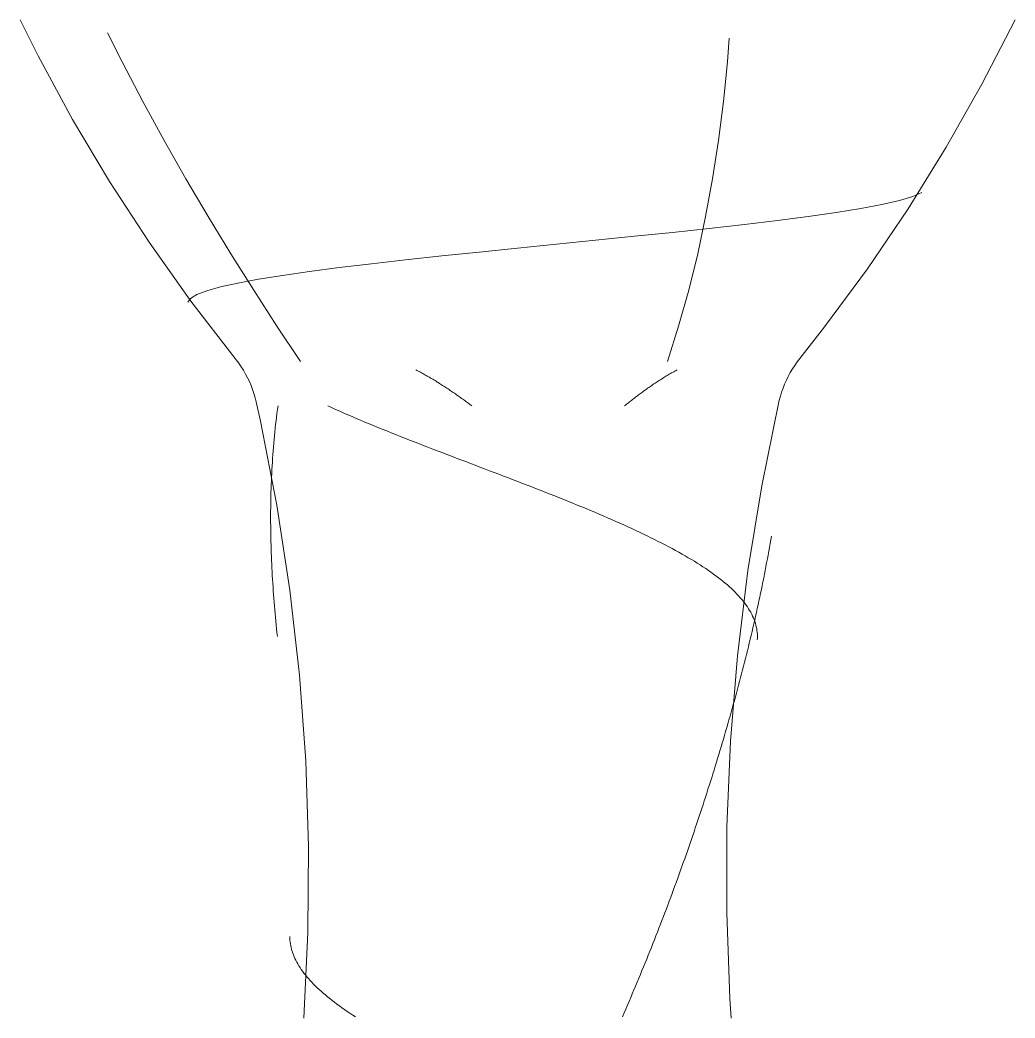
# Model space of a CAD drawing. Header units: inches. Extents: x -54880 to -186, y -132 to 853.
# Drawn here: x -870.22 to -851.6, y 101.31 to 120 of the extents above; entities that cross this region are included whole.
import ezdxf

# ---------------------------------------------------------------- set-up
doc = ezdxf.new("R2010")
doc.units = ezdxf.units.IN
doc.header["$MEASUREMENT"] = 0
doc.layers.add('Q-SPCQ', color=91, linetype='Continuous', lineweight=9)

# ---------------------------------------------------------------- blocks, each defined once
blk = doc.blocks.new('FP_303-Section 6')
at = {"layer": 'Q-SPCQ', "flags": 128}
for points in [[(-25626.174, 101.312), (-25626.098, 102.917), (-25626.086, 104.523), (-25626.138, 106.128), (-25626.255, 107.73), (-25626.435, 109.325), (-25626.68, 110.913), (-25626.987, 112.489), (-25627.066, 112.849)], [(-25617.281, 112.849), (-25617.603, 111.275), (-25617.862, 109.69), (-25618.057, 108.096), (-25618.188, 106.496), (-25618.255, 104.891), (-25618.258, 103.285), (-25618.197, 101.68), (-25618.174, 101.312)]]:
    blk.add_lwpolyline(points, dxfattribs=at)
blk = doc.blocks.new('FP_304-Section 6')
at = {"layer": 'Q-SPCQ'}
for p, q in [((-25626.667, 112.704), (-25626.676, 112.634)), ((-25626.657, 112.774), (-25626.667, 112.704)), ((-25625.727, 112.774), (-25625.653, 112.741)), ((-25625.653, 112.741), (-25625.578, 112.707)), ((-25625.578, 112.707), (-25625.502, 112.674)), ((-25626.685, 112.564), (-25626.693, 112.494)), ((-25626.676, 112.634), (-25626.685, 112.564)), ((-25625.502, 112.674), (-25625.426, 112.64)), ((-25625.426, 112.64), (-25625.349, 112.606)), ((-25625.349, 112.606), (-25625.271, 112.573)), ((-25625.271, 112.573), (-25625.192, 112.539)), ((-25625.192, 112.539), (-25625.112, 112.505)), ((-25625.112, 112.505), (-25625.032, 112.472)), ((-25626.709, 112.354), (-25626.716, 112.284)), ((-25626.701, 112.424), (-25626.709, 112.354)), ((-25626.693, 112.494), (-25626.701, 112.424)), ((-25625.032, 112.472), (-25624.951, 112.438)), ((-25624.951, 112.438), (-25624.87, 112.405)), ((-25624.87, 112.405), (-25624.787, 112.371)), ((-25624.787, 112.371), (-25624.705, 112.337)), ((-25624.705, 112.337), (-25624.621, 112.304)), ((-25626.73, 112.143), (-25626.736, 112.073)), ((-25626.723, 112.213), (-25626.73, 112.143)), ((-25626.716, 112.284), (-25626.723, 112.213)), ((-25624.621, 112.304), (-25624.537, 112.27)), ((-25624.537, 112.27), (-25624.453, 112.236)), ((-25624.453, 112.236), (-25624.368, 112.202)), ((-25624.368, 112.202), (-25624.283, 112.169)), ((-25624.283, 112.169), (-25624.197, 112.135)), ((-25624.197, 112.135), (-25624.111, 112.101)), ((-25626.742, 112.003), (-25626.748, 111.932)), ((-25626.736, 112.073), (-25626.742, 112.003)), ((-25624.111, 112.101), (-25624.024, 112.068)), ((-25624.024, 112.068), (-25623.937, 112.034)), ((-25623.937, 112.034), (-25623.85, 112)), ((-25623.85, 112), (-25623.762, 111.966)), ((-25623.762, 111.966), (-25623.675, 111.933)), ((-25626.758, 111.791), (-25626.763, 111.721)), ((-25626.753, 111.862), (-25626.758, 111.791)), ((-25626.748, 111.932), (-25626.753, 111.862)), ((-25623.675, 111.933), (-25623.587, 111.899)), ((-25623.587, 111.899), (-25623.498, 111.865)), ((-25623.498, 111.865), (-25623.41, 111.831)), ((-25623.41, 111.831), (-25623.322, 111.798)), ((-25623.322, 111.798), (-25623.233, 111.764)), ((-25623.233, 111.764), (-25623.144, 111.73)), ((-25626.771, 111.58), (-25626.775, 111.51)), ((-25626.767, 111.651), (-25626.771, 111.58)), ((-25626.763, 111.721), (-25626.767, 111.651)), ((-25623.144, 111.73), (-25623.055, 111.696)), ((-25623.055, 111.696), (-25622.966, 111.662)), ((-25622.966, 111.662), (-25622.877, 111.629)), ((-25622.877, 111.629), (-25622.789, 111.595)), ((-25622.789, 111.595), (-25622.7, 111.561)), ((-25626.778, 111.439), (-25626.781, 111.369)), ((-25626.775, 111.51), (-25626.778, 111.439)), ((-25622.7, 111.561), (-25622.611, 111.527)), ((-25622.611, 111.527), (-25622.522, 111.493)), ((-25622.522, 111.493), (-25622.434, 111.46)), ((-25622.434, 111.46), (-25622.345, 111.426)), ((-25622.345, 111.426), (-25622.257, 111.392)), ((-25622.257, 111.392), (-25622.169, 111.358)), ((-25626.786, 111.227), (-25626.789, 111.157)), ((-25626.784, 111.298), (-25626.786, 111.227)), ((-25626.781, 111.369), (-25626.784, 111.298)), ((-25622.169, 111.358), (-25622.081, 111.324)), ((-25622.081, 111.324), (-25621.994, 111.29)), ((-25621.994, 111.29), (-25621.906, 111.257)), ((-25621.906, 111.257), (-25621.819, 111.223)), ((-25621.819, 111.223), (-25621.733, 111.189)), ((-25626.792, 111.016), (-25626.793, 110.945)), ((-25626.79, 111.086), (-25626.792, 111.016)), ((-25626.789, 111.157), (-25626.79, 111.086)), ((-25621.733, 111.189), (-25621.646, 111.155)), ((-25621.646, 111.155), (-25621.56, 111.121)), ((-25621.56, 111.121), (-25621.475, 111.087)), ((-25621.475, 111.087), (-25621.39, 111.053)), ((-25621.39, 111.053), (-25621.305, 111.019)), ((-25621.305, 111.019), (-25621.221, 110.985)), ((-25626.794, 110.874), (-25626.795, 110.804)), ((-25626.793, 110.945), (-25626.794, 110.874)), ((-25621.221, 110.985), (-25621.138, 110.952)), ((-25621.138, 110.952), (-25621.055, 110.918)), ((-25621.055, 110.918), (-25620.972, 110.884)), ((-25620.972, 110.884), (-25620.89, 110.85)), ((-25620.89, 110.85), (-25620.809, 110.816)), ((-25626.795, 110.804), (-25626.795, 110.733)), ((-25626.795, 110.733), (-25626.795, 110.662)), ((-25626.795, 110.662), (-25626.795, 110.591)), ((-25620.809, 110.816), (-25620.728, 110.782)), ((-25620.728, 110.782), (-25620.648, 110.748)), ((-25620.648, 110.748), (-25620.569, 110.714)), ((-25620.569, 110.714), (-25620.49, 110.68)), ((-25620.49, 110.68), (-25620.412, 110.646)), ((-25620.412, 110.646), (-25620.335, 110.612)), ((-25626.795, 110.591), (-25626.794, 110.52)), ((-25626.794, 110.52), (-25626.794, 110.45)), ((-25626.794, 110.45), (-25626.793, 110.379)), ((-25620.335, 110.612), (-25620.258, 110.578)), ((-25620.258, 110.578), (-25620.183, 110.544)), ((-25620.183, 110.544), (-25620.108, 110.51)), ((-25620.108, 110.51), (-25620.034, 110.476)), ((-25620.034, 110.476), (-25619.96, 110.442)), ((-25626.793, 110.379), (-25626.791, 110.308)), ((-25626.791, 110.308), (-25626.79, 110.237)), ((-25619.96, 110.442), (-25619.888, 110.408)), ((-25619.888, 110.408), (-25619.817, 110.374)), ((-25619.817, 110.374), (-25619.746, 110.34)), ((-25619.746, 110.34), (-25619.677, 110.306)), ((-25619.677, 110.306), (-25619.608, 110.272)), ((-25619.608, 110.272), (-25619.54, 110.238)), ((-25617.434, 110.266), (-25617.446, 110.195)), ((-25617.422, 110.337), (-25617.434, 110.266)), ((-25626.79, 110.237), (-25626.788, 110.166)), ((-25626.788, 110.166), (-25626.786, 110.095)), ((-25626.786, 110.095), (-25626.783, 110.024)), ((-25619.54, 110.238), (-25619.473, 110.204)), ((-25619.473, 110.204), (-25619.408, 110.17)), ((-25619.408, 110.17), (-25619.343, 110.136)), ((-25619.343, 110.136), (-25619.279, 110.102)), ((-25619.279, 110.102), (-25619.217, 110.068)), ((-25617.459, 110.123), (-25617.471, 110.052)), ((-25617.446, 110.195), (-25617.459, 110.123)), ((-25626.783, 110.024), (-25626.781, 109.953)), ((-25626.781, 109.953), (-25626.778, 109.882)), ((-25619.217, 110.068), (-25619.155, 110.034)), ((-25619.155, 110.034), (-25619.095, 110)), ((-25619.095, 110), (-25619.035, 109.966)), ((-25619.035, 109.966), (-25618.977, 109.932)), ((-25618.977, 109.932), (-25618.92, 109.898)), ((-25618.92, 109.898), (-25618.864, 109.864)), ((-25617.497, 109.909), (-25617.511, 109.837)), ((-25617.484, 109.98), (-25617.497, 109.909)), ((-25617.471, 110.052), (-25617.484, 109.98)), ((-25626.778, 109.882), (-25626.775, 109.811)), ((-25626.775, 109.811), (-25626.771, 109.74)), ((-25626.771, 109.74), (-25626.768, 109.669)), ((-25618.864, 109.864), (-25618.809, 109.83)), ((-25618.809, 109.83), (-25618.755, 109.796)), ((-25618.755, 109.796), (-25618.703, 109.762)), ((-25618.703, 109.762), (-25618.652, 109.728)), ((-25618.652, 109.728), (-25618.602, 109.694)), ((-25617.524, 109.766), (-25617.538, 109.694)), ((-25617.511, 109.837), (-25617.524, 109.766)), ((-25626.768, 109.669), (-25626.764, 109.598)), ((-25626.764, 109.598), (-25626.76, 109.527)), ((-25626.76, 109.527), (-25626.755, 109.456)), ((-25618.602, 109.694), (-25618.553, 109.659)), ((-25618.553, 109.659), (-25618.505, 109.625)), ((-25618.505, 109.625), (-25618.459, 109.591)), ((-25618.459, 109.591), (-25618.414, 109.557)), ((-25618.414, 109.557), (-25618.37, 109.523)), ((-25618.37, 109.523), (-25618.327, 109.489)), ((-25617.566, 109.551), (-25617.58, 109.48)), ((-25617.552, 109.623), (-25617.566, 109.551)), ((-25617.538, 109.694), (-25617.552, 109.623)), ((-25626.755, 109.456), (-25626.75, 109.385)), ((-25626.75, 109.385), (-25626.746, 109.314)), ((-25618.327, 109.489), (-25618.286, 109.455)), ((-25618.286, 109.455), (-25618.246, 109.421)), ((-25618.246, 109.421), (-25618.208, 109.387)), ((-25618.208, 109.387), (-25618.17, 109.353)), ((-25618.17, 109.353), (-25618.134, 109.318)), ((-25617.609, 109.337), (-25617.624, 109.265)), ((-25617.595, 109.408), (-25617.609, 109.337)), ((-25617.58, 109.48), (-25617.595, 109.408)), ((-25626.746, 109.314), (-25626.74, 109.243)), ((-25626.74, 109.243), (-25626.735, 109.171)), ((-25626.735, 109.171), (-25626.73, 109.1)), ((-25618.134, 109.318), (-25618.1, 109.284)), ((-25618.1, 109.284), (-25618.067, 109.25)), ((-25618.067, 109.25), (-25618.035, 109.216)), ((-25618.035, 109.216), (-25618.004, 109.182)), ((-25618.004, 109.182), (-25617.975, 109.148)), ((-25617.975, 109.148), (-25617.947, 109.114)), ((-25617.639, 109.193), (-25617.655, 109.122)), ((-25617.624, 109.265), (-25617.639, 109.193)), ((-25626.73, 109.1), (-25626.724, 109.029)), ((-25626.724, 109.029), (-25626.718, 108.958)), ((-25626.718, 108.958), (-25626.711, 108.887)), ((-25617.947, 109.114), (-25617.921, 109.079)), ((-25617.921, 109.079), (-25617.896, 109.045)), ((-25617.896, 109.045), (-25617.872, 109.011)), ((-25617.872, 109.011), (-25617.85, 108.977)), ((-25617.85, 108.977), (-25617.829, 108.943)), ((-25617.686, 108.978), (-25617.702, 108.907)), ((-25617.67, 109.05), (-25617.686, 108.978)), ((-25617.655, 109.122), (-25617.67, 109.05)), ((-25626.711, 108.887), (-25626.705, 108.815)), ((-25626.705, 108.815), (-25626.698, 108.744)), ((-25617.829, 108.943), (-25617.809, 108.909)), ((-25617.809, 108.909), (-25617.791, 108.874)), ((-25617.791, 108.874), (-25617.774, 108.84)), ((-25617.774, 108.84), (-25617.759, 108.806)), ((-25617.759, 108.806), (-25617.745, 108.772)), ((-25617.734, 108.763), (-25617.751, 108.692)), ((-25617.745, 108.772), (-25617.733, 108.738)), ((-25617.718, 108.835), (-25617.734, 108.763)), ((-25617.702, 108.907), (-25617.718, 108.835)), ((-25626.698, 108.744), (-25626.691, 108.673)), ((-25626.691, 108.673), (-25626.684, 108.601)), ((-25626.684, 108.601), (-25626.677, 108.53)), ((-25617.767, 108.62), (-25617.784, 108.548)), ((-25617.751, 108.692), (-25617.767, 108.62)), ((-25617.733, 108.738), (-25617.722, 108.703)), ((-25617.722, 108.703), (-25617.712, 108.669)), ((-25617.712, 108.669), (-25617.704, 108.635)), ((-25617.704, 108.635), (-25617.697, 108.601)), ((-25617.697, 108.601), (-25617.692, 108.567)), ((-25626.677, 108.53), (-25626.669, 108.459)), ((-25617.818, 108.404), (-25617.835, 108.333)), ((-25617.801, 108.476), (-25617.818, 108.404)), ((-25617.784, 108.548), (-25617.801, 108.476)), ((-25617.692, 108.567), (-25617.688, 108.532)), ((-25617.688, 108.532), (-25617.685, 108.498)), ((-25617.684, 108.43), (-25617.686, 108.396)), ((-25617.685, 108.498), (-25617.684, 108.464)), ((-25617.684, 108.464), (-25617.684, 108.43)), ((-25617.853, 108.261), (-25617.871, 108.189)), ((-25617.835, 108.333), (-25617.853, 108.261)), ((-25617.906, 108.045), (-25617.925, 107.973)), ((-25617.888, 108.117), (-25617.906, 108.045)), ((-25617.871, 108.189), (-25617.888, 108.117)), ((-25617.961, 107.83), (-25617.98, 107.758)), ((-25617.943, 107.901), (-25617.961, 107.83)), ((-25617.925, 107.973), (-25617.943, 107.901)), ((-25617.999, 107.686), (-25618.018, 107.614)), ((-25617.98, 107.758), (-25617.999, 107.686)), ((-25618.056, 107.47), (-25618.076, 107.398)), ((-25618.037, 107.542), (-25618.056, 107.47)), ((-25618.018, 107.614), (-25618.037, 107.542)), ((-25618.095, 107.326), (-25618.115, 107.254)), ((-25618.076, 107.398), (-25618.095, 107.326)), ((-25618.155, 107.11), (-25618.175, 107.038)), ((-25618.135, 107.182), (-25618.155, 107.11)), ((-25618.115, 107.254), (-25618.135, 107.182)), ((-25618.216, 106.894), (-25618.236, 106.822)), ((-25618.195, 106.966), (-25618.216, 106.894)), ((-25618.175, 107.038), (-25618.195, 106.966)), ((-25618.257, 106.75), (-25618.278, 106.678)), ((-25618.236, 106.822), (-25618.257, 106.75)), ((-25618.32, 106.533), (-25618.342, 106.461)), ((-25618.299, 106.605), (-25618.32, 106.533)), ((-25618.278, 106.678), (-25618.299, 106.605)), ((-25618.363, 106.389), (-25618.385, 106.317)), ((-25618.342, 106.461), (-25618.363, 106.389)), ((-25618.428, 106.173), (-25618.45, 106.101)), ((-25618.407, 106.245), (-25618.428, 106.173)), ((-25618.385, 106.317), (-25618.407, 106.245)), ((-25618.473, 106.028), (-25618.495, 105.956)), ((-25618.45, 106.101), (-25618.473, 106.028)), ((-25618.54, 105.812), (-25618.563, 105.74)), ((-25618.517, 105.884), (-25618.54, 105.812)), ((-25618.495, 105.956), (-25618.517, 105.884)), ((-25618.609, 105.595), (-25618.632, 105.523)), ((-25618.586, 105.668), (-25618.609, 105.595)), ((-25618.563, 105.74), (-25618.586, 105.668)), ((-25618.655, 105.451), (-25618.678, 105.379)), ((-25618.632, 105.523), (-25618.655, 105.451)), ((-25618.725, 105.234), (-25618.749, 105.162)), ((-25618.702, 105.307), (-25618.725, 105.234)), ((-25618.678, 105.379), (-25618.702, 105.307)), ((-25618.773, 105.09), (-25618.797, 105.018)), ((-25618.749, 105.162), (-25618.773, 105.09)), ((-25618.846, 104.873), (-25618.87, 104.801)), ((-25618.821, 104.945), (-25618.846, 104.873)), ((-25618.797, 105.018), (-25618.821, 104.945)), ((-25618.92, 104.657), (-25618.945, 104.584)), ((-25618.895, 104.729), (-25618.92, 104.657)), ((-25618.87, 104.801), (-25618.895, 104.729)), ((-25618.97, 104.512), (-25618.995, 104.44)), ((-25618.945, 104.584), (-25618.97, 104.512)), ((-25619.045, 104.295), (-25619.071, 104.223)), ((-25619.02, 104.368), (-25619.045, 104.295)), ((-25618.995, 104.44), (-25619.02, 104.368)), ((-25619.097, 104.151), (-25619.122, 104.079)), ((-25619.071, 104.223), (-25619.097, 104.151)), ((-25619.175, 103.934), (-25619.201, 103.862)), ((-25619.148, 104.006), (-25619.175, 103.934)), ((-25619.122, 104.079), (-25619.148, 104.006)), ((-25619.254, 103.717), (-25619.28, 103.645)), ((-25619.227, 103.79), (-25619.254, 103.717)), ((-25619.201, 103.862), (-25619.227, 103.79)), ((-25619.307, 103.573), (-25619.334, 103.501)), ((-25619.28, 103.645), (-25619.307, 103.573)), ((-25619.388, 103.356), (-25619.416, 103.284)), ((-25619.361, 103.428), (-25619.388, 103.356)), ((-25619.334, 103.501), (-25619.361, 103.428)), ((-25619.443, 103.212), (-25619.471, 103.139)), ((-25619.416, 103.284), (-25619.443, 103.212)), ((-25619.527, 102.995), (-25619.555, 102.923)), ((-25619.499, 103.067), (-25619.527, 102.995)), ((-25619.471, 103.139), (-25619.499, 103.067)), ((-25626.438, 102.837), (-25626.437, 102.803)), ((-25626.437, 102.803), (-25626.434, 102.769)), ((-25619.583, 102.851), (-25619.611, 102.778)), ((-25619.555, 102.923), (-25619.583, 102.851)), ((-25626.434, 102.769), (-25626.431, 102.735)), ((-25626.431, 102.735), (-25626.426, 102.7)), ((-25626.426, 102.7), (-25626.42, 102.666)), ((-25626.42, 102.666), (-25626.412, 102.632)), ((-25626.412, 102.632), (-25626.403, 102.598)), ((-25626.403, 102.598), (-25626.393, 102.564)), ((-25619.669, 102.634), (-25619.697, 102.562)), ((-25619.64, 102.706), (-25619.669, 102.634)), ((-25619.611, 102.778), (-25619.64, 102.706)), ((-25626.393, 102.564), (-25626.382, 102.53)), ((-25626.382, 102.53), (-25626.369, 102.495)), ((-25626.369, 102.495), (-25626.355, 102.461)), ((-25626.355, 102.461), (-25626.34, 102.427)), ((-25626.34, 102.427), (-25626.323, 102.393)), ((-25619.756, 102.417), (-25619.785, 102.345)), ((-25619.726, 102.49), (-25619.756, 102.417)), ((-25619.697, 102.562), (-25619.726, 102.49)), ((-25626.323, 102.393), (-25626.305, 102.359)), ((-25626.305, 102.359), (-25626.286, 102.325)), ((-25626.286, 102.325), (-25626.266, 102.291)), ((-25626.266, 102.291), (-25626.244, 102.256)), ((-25626.244, 102.256), (-25626.221, 102.222)), ((-25626.221, 102.222), (-25626.197, 102.188)), ((-25619.814, 102.273), (-25619.844, 102.201)), ((-25619.785, 102.345), (-25619.814, 102.273)), ((-25626.197, 102.188), (-25626.171, 102.154)), ((-25626.171, 102.154), (-25626.145, 102.12)), ((-25626.145, 102.12), (-25626.117, 102.086)), ((-25626.117, 102.086), (-25626.087, 102.052)), ((-25626.087, 102.052), (-25626.057, 102.018)), ((-25619.904, 102.056), (-25619.934, 101.984)), ((-25619.874, 102.129), (-25619.904, 102.056)), ((-25619.844, 102.201), (-25619.874, 102.129)), ((-25626.057, 102.018), (-25626.025, 101.983)), ((-25626.025, 101.983), (-25625.993, 101.949)), ((-25625.993, 101.949), (-25625.959, 101.915)), ((-25625.959, 101.915), (-25625.923, 101.881)), ((-25625.923, 101.881), (-25625.887, 101.847)), ((-25625.887, 101.847), (-25625.849, 101.813)), ((-25619.964, 101.912), (-25619.994, 101.84)), ((-25619.934, 101.984), (-25619.964, 101.912)), ((-25625.849, 101.813), (-25625.811, 101.779)), ((-25625.811, 101.779), (-25625.771, 101.745)), ((-25625.771, 101.745), (-25625.73, 101.71)), ((-25625.73, 101.71), (-25625.687, 101.676)), ((-25625.687, 101.676), (-25625.644, 101.642)), ((-25620.056, 101.696), (-25620.086, 101.624)), ((-25620.025, 101.768), (-25620.056, 101.696)), ((-25619.994, 101.84), (-25620.025, 101.768)), ((-25625.644, 101.642), (-25625.6, 101.608)), ((-25625.6, 101.608), (-25625.554, 101.574)), ((-25625.554, 101.574), (-25625.508, 101.54)), ((-25625.508, 101.54), (-25625.46, 101.506)), ((-25625.46, 101.506), (-25625.411, 101.472)), ((-25620.149, 101.479), (-25620.18, 101.407)), ((-25620.117, 101.552), (-25620.149, 101.479)), ((-25620.086, 101.624), (-25620.117, 101.552)), ((-25625.411, 101.472), (-25625.362, 101.438)), ((-25625.362, 101.438), (-25625.311, 101.403)), ((-25625.311, 101.403), (-25625.259, 101.369)), ((-25625.259, 101.369), (-25625.206, 101.335)), ((-25620.18, 101.407), (-25620.211, 101.335))]:
    blk.add_line(p, q, dxfattribs=at)
blk = doc.blocks.new('FP_305-Section 6')
at = {"layer": 'Q-SPCQ', "flags": 128}
for points in [[(-25627.459, 113.662), (-25628.286, 114.735), (-25629.07, 115.84), (-25629.81, 116.975), (-25630.503, 118.139), (-25631.149, 119.33), (-25631.486, 120)], [(-25612.861, 120), (-25613.481, 118.795), (-25614.148, 117.616), (-25614.862, 116.465), (-25615.622, 115.343), (-25616.425, 114.252), (-25616.889, 113.662)]]:
    blk.add_lwpolyline(points, dxfattribs=at)
blk = doc.blocks.new('FP_306-Section 6')
at = {"layer": 'Q-SPCQ'}
for p, q in [((-25629.847, 119.758), (-25629.573, 119.213)), ((-25618.212, 119.661), (-25618.246, 119.213)), ((-25629.573, 119.213), (-25629.185, 118.474)), ((-25618.246, 119.213), (-25618.321, 118.474)), ((-25629.185, 118.474), (-25628.787, 117.745)), ((-25618.321, 118.474), (-25618.413, 117.745)), ((-25628.787, 117.745), (-25628.38, 117.027)), ((-25618.413, 117.745), (-25618.524, 117.027)), ((-25628.38, 117.027), (-25627.964, 116.319)), ((-25618.524, 117.027), (-25618.654, 116.319)), ((-25615.353, 116.543), (-25615.027, 116.618)), ((-25615.027, 116.618), (-25614.777, 116.693)), ((-25614.777, 116.693), (-25614.606, 116.768)), ((-25616.211, 116.394), (-25615.749, 116.468)), ((-25615.749, 116.468), (-25615.353, 116.543)), ((-25627.964, 116.319), (-25627.542, 115.623)), ((-25618.654, 116.319), (-25618.802, 115.623)), ((-25617.927, 116.171), (-25617.307, 116.245)), ((-25617.307, 116.245), (-25616.733, 116.319)), ((-25616.733, 116.319), (-25616.211, 116.394)), ((-25619.275, 116.023), (-25618.586, 116.097)), ((-25618.586, 116.097), (-25617.927, 116.171)), ((-25621.445, 115.802), (-25620.713, 115.875)), ((-25620.713, 115.875), (-25619.987, 115.949)), ((-25619.987, 115.949), (-25619.275, 116.023)), ((-25622.893, 115.655), (-25622.174, 115.728)), ((-25622.174, 115.728), (-25621.445, 115.802)), ((-25627.542, 115.623), (-25627.112, 114.939)), ((-25624.909, 115.436), (-25624.268, 115.509)), ((-25624.268, 115.509), (-25623.593, 115.582)), ((-25623.593, 115.582), (-25622.893, 115.655)), ((-25618.802, 115.623), (-25618.97, 114.939)), ((-25626.067, 115.29), (-25625.511, 115.363)), ((-25625.511, 115.363), (-25624.909, 115.436)), ((-25627.407, 115.073), (-25627.019, 115.145)), ((-25627.019, 115.145), (-25626.571, 115.218)), ((-25626.571, 115.218), (-25626.067, 115.29)), ((-25628.177, 114.857), (-25627.988, 114.929)), ((-25627.988, 114.929), (-25627.731, 115.001)), ((-25627.731, 115.001), (-25627.407, 115.073)), ((-25627.112, 114.939), (-25626.677, 114.267)), ((-25618.97, 114.939), (-25619.158, 114.267)), ((-25628.347, 114.714), (-25628.297, 114.786)), ((-25628.297, 114.786), (-25628.177, 114.857)), ((-25626.677, 114.267), (-25626.236, 113.607)), ((-25619.158, 114.267), (-25619.366, 113.607))]:
    blk.add_line(p, q, dxfattribs=at)
blk = doc.blocks.new('FP_307-Section 6')
at = {"layer": 'Q-SPCQ', "flags": 128}
for points in [[(-25627.066, 112.849), (-25627.086, 112.926), (-25627.108, 113.003), (-25627.133, 113.079), (-25627.161, 113.154), (-25627.193, 113.228), (-25627.227, 113.3), (-25627.264, 113.371), (-25627.304, 113.44), (-25627.347, 113.508), (-25627.392, 113.574), (-25627.44, 113.638), (-25627.459, 113.662)], [(-25616.889, 113.662), (-25616.938, 113.599), (-25616.984, 113.533), (-25617.028, 113.466), (-25617.069, 113.398), (-25617.107, 113.327), (-25617.142, 113.256), (-25617.175, 113.182), (-25617.204, 113.108), (-25617.231, 113.033), (-25617.254, 112.956), (-25617.274, 112.879), (-25617.281, 112.849)]]:
    blk.add_lwpolyline(points, dxfattribs=at)
blk = doc.blocks.new('FP_308-Section 6')
at = {"layer": 'Q-SPCQ'}
for p, q in [((-25624.079, 113.45), (-25624.057, 113.439)), ((-25624.057, 113.439), (-25624.035, 113.427)), ((-25619.207, 113.438), (-25619.228, 113.426)), ((-25619.186, 113.45), (-25619.207, 113.438)), ((-25624.035, 113.427), (-25624.014, 113.416)), ((-25624.014, 113.416), (-25623.992, 113.404)), ((-25623.992, 113.404), (-25623.971, 113.393)), ((-25623.971, 113.393), (-25623.949, 113.381)), ((-25623.949, 113.381), (-25623.928, 113.369)), ((-25623.928, 113.369), (-25623.907, 113.357)), ((-25623.907, 113.357), (-25623.886, 113.345)), ((-25623.886, 113.345), (-25623.864, 113.333)), ((-25623.864, 113.333), (-25623.843, 113.321)), ((-25623.843, 113.321), (-25623.822, 113.309)), ((-25623.822, 113.309), (-25623.801, 113.296)), ((-25623.801, 113.296), (-25623.781, 113.284)), ((-25623.781, 113.284), (-25623.76, 113.272)), ((-25623.76, 113.272), (-25623.739, 113.259)), ((-25623.739, 113.259), (-25623.718, 113.247)), ((-25623.718, 113.247), (-25623.698, 113.234)), ((-25619.52, 113.251), (-25619.54, 113.238)), ((-25619.499, 113.264), (-25619.52, 113.251)), ((-25619.479, 113.277), (-25619.499, 113.264)), ((-25619.459, 113.29), (-25619.479, 113.277)), ((-25619.438, 113.303), (-25619.459, 113.29)), ((-25619.417, 113.315), (-25619.438, 113.303)), ((-25619.397, 113.328), (-25619.417, 113.315)), ((-25619.376, 113.341), (-25619.397, 113.328)), ((-25619.355, 113.353), (-25619.376, 113.341)), ((-25619.334, 113.366), (-25619.355, 113.353)), ((-25619.313, 113.378), (-25619.334, 113.366)), ((-25619.292, 113.39), (-25619.313, 113.378)), ((-25619.271, 113.402), (-25619.292, 113.39)), ((-25619.25, 113.414), (-25619.271, 113.402)), ((-25619.228, 113.426), (-25619.25, 113.414)), ((-25623.698, 113.234), (-25623.677, 113.221)), ((-25623.677, 113.221), (-25623.657, 113.209)), ((-25623.657, 113.209), (-25623.636, 113.196)), ((-25623.636, 113.196), (-25623.616, 113.183)), ((-25623.616, 113.183), (-25623.596, 113.17)), ((-25623.596, 113.17), (-25623.575, 113.157)), ((-25623.575, 113.157), (-25623.555, 113.144)), ((-25623.555, 113.144), (-25623.535, 113.131)), ((-25623.535, 113.131), (-25623.515, 113.118)), ((-25623.515, 113.118), (-25623.495, 113.105)), ((-25623.495, 113.105), (-25623.475, 113.091)), ((-25623.475, 113.091), (-25623.455, 113.078)), ((-25623.455, 113.078), (-25623.435, 113.065)), ((-25623.435, 113.065), (-25623.415, 113.051)), ((-25619.797, 113.062), (-25619.816, 113.048)), ((-25619.778, 113.076), (-25619.797, 113.062)), ((-25619.758, 113.09), (-25619.778, 113.076)), ((-25619.739, 113.104), (-25619.758, 113.09)), ((-25619.719, 113.117), (-25619.739, 113.104)), ((-25619.7, 113.131), (-25619.719, 113.117)), ((-25619.68, 113.145), (-25619.7, 113.131)), ((-25619.66, 113.158), (-25619.68, 113.145)), ((-25619.64, 113.172), (-25619.66, 113.158)), ((-25619.62, 113.185), (-25619.64, 113.172)), ((-25619.6, 113.198), (-25619.62, 113.185)), ((-25619.58, 113.212), (-25619.6, 113.198)), ((-25619.56, 113.225), (-25619.58, 113.212)), ((-25619.54, 113.238), (-25619.56, 113.225)), ((-25623.415, 113.051), (-25623.396, 113.038)), ((-25623.396, 113.038), (-25623.376, 113.024)), ((-25623.376, 113.024), (-25623.356, 113.011)), ((-25623.356, 113.011), (-25623.337, 112.997)), ((-25623.337, 112.997), (-25623.317, 112.984)), ((-25623.317, 112.984), (-25623.297, 112.97)), ((-25623.297, 112.97), (-25623.278, 112.956)), ((-25623.278, 112.956), (-25623.258, 112.942)), ((-25623.258, 112.942), (-25623.239, 112.929)), ((-25623.239, 112.929), (-25623.22, 112.915)), ((-25623.22, 112.915), (-25623.2, 112.901)), ((-25623.2, 112.901), (-25623.181, 112.887)), ((-25623.181, 112.887), (-25623.162, 112.873)), ((-25623.162, 112.873), (-25623.143, 112.859)), ((-25620.043, 112.877), (-25620.062, 112.862)), ((-25620.024, 112.891), (-25620.043, 112.877)), ((-25620.006, 112.906), (-25620.024, 112.891)), ((-25619.987, 112.92), (-25620.006, 112.906)), ((-25619.968, 112.935), (-25619.987, 112.92)), ((-25619.95, 112.949), (-25619.968, 112.935)), ((-25619.931, 112.963), (-25619.95, 112.949)), ((-25619.912, 112.978), (-25619.931, 112.963)), ((-25619.893, 112.992), (-25619.912, 112.978)), ((-25619.874, 113.006), (-25619.893, 112.992)), ((-25619.855, 113.02), (-25619.874, 113.006)), ((-25619.836, 113.034), (-25619.855, 113.02)), ((-25619.816, 113.048), (-25619.836, 113.034)), ((-25623.143, 112.859), (-25623.124, 112.845)), ((-25623.124, 112.845), (-25623.104, 112.831)), ((-25623.104, 112.831), (-25623.085, 112.817)), ((-25623.085, 112.817), (-25623.066, 112.803)), ((-25623.066, 112.803), (-25623.047, 112.789)), ((-25623.047, 112.789), (-25623.028, 112.774)), ((-25620.153, 112.789), (-25620.172, 112.774)), ((-25620.135, 112.804), (-25620.153, 112.789)), ((-25620.117, 112.819), (-25620.135, 112.804)), ((-25620.098, 112.833), (-25620.117, 112.819)), ((-25620.08, 112.848), (-25620.098, 112.833)), ((-25620.062, 112.862), (-25620.08, 112.848))]:
    blk.add_line(p, q, dxfattribs=at)
blk = doc.blocks.new('Basketball_Backstop-Performance_Sports_Systems-3103-Ceiling_Hung - 27_-0_ to 27_-11 7_8_-652462-Section 6')
at = {"layer": 'Q-SPCQ'}
for name in ['FP_305-Section 6', 'FP_306-Section 6', 'FP_307-Section 6', 'FP_308-Section 6', 'FP_303-Section 6', 'FP_304-Section 6']:
    blk.add_blockref(name, (12380.633, 0), dxfattribs=at)

msp = doc.modelspace()

# ---------------------------------------------------------------- block references
at = {"layer": 'Q-SPCQ'}
msp.add_blockref('Basketball_Backstop-Performance_Sports_Systems-3103-Ceiling_Hung - 27_-0_ to 27_-11 7_8_-652462-Section 6', (12380.63261, 0), dxfattribs=at)

doc.saveas('drawing.dxf')
